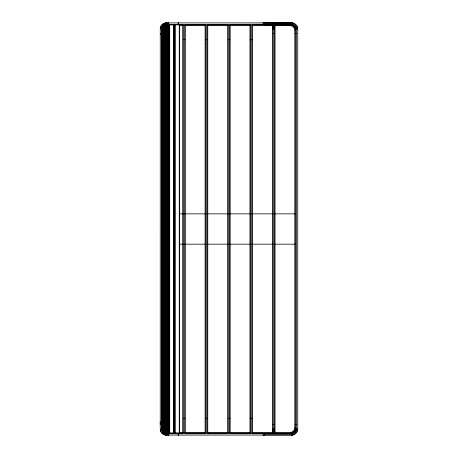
<?xml version="1.0" encoding="UTF-8"?>
<svg xmlns="http://www.w3.org/2000/svg" width="458" height="458" viewBox="0 0 458 458"><rect width="100%" height="100%" fill="white"/><g stroke="black" fill="none" stroke-linecap="round" stroke-linejoin="round"><path stroke-width="0.69" d="M161.582 421.686L161.582 424.423L160.248 424.423L160.248 421.686M291.391 433.766C293.967 433.806 296.423 431.591 296.366 428.957L296.366 29.043C296.418 26.415 293.973 24.188 291.391 24.234M163.626 23.558L163.626 434.442C161.594 433.428 160.248 431.236 160.248 428.957L160.254 29.043C160.186 25.757 163.111 22.837 166.391 22.9L291.597 22.9C294.9 22.837 297.769 25.762 297.752 29.043L297.752 428.957L296.744 432.14M163.603 434.43L166.391 435.1L292.147 435.054L294.832 434.075L296.652 432.272M160.254 29.043C159.951 26.306 163.203 22.614 165.458 23.306L165.43 22.974M160.254 424.423L160.346 423.352M296.406 428.957C296.446 431.528 294.168 433.812 291.597 433.766M297.74 428.957C297.797 432.243 294.883 435.157 291.597 435.1M295.668 431.407L293.572 431.407M164.92 23.1C165.275 25.562 160.838 25.923 161.582 29.043L161.582 428.957C161.537 431.528 163.821 433.812 166.391 433.766L292.072 433.72M162.201 26.707L162.172 431.247M161.691 420.473L162.447 419.717M294.54 432.661L291.042 432.661M293.057 433.48L265.096 433.48M262.732 435.1L264.26 434.911M164.903 24.469L291.597 24.234C294.168 24.188 296.446 26.472 296.406 29.043M263.568 435.1L264.632 435.008M165.636 24.291L165.79 22.946M291.391 435.1L292.147 435.054M262.732 22.9L292.147 22.946C295.17 23.272 297.671 26.009 297.74 29.043M263.493 22.946L292.891 23.083M292.776 23.553L294.173 23.553M264.106 24.28L292.072 24.28M264.77 24.417L292.731 24.417M265.096 24.52L293.074 24.526M293.681 24.784L265.193 24.887M164.021 24.875L182.679 24.858A0.801 0.801 0 0 1 183.481 25.659L183.481 432.369A0.801 0.801 0 0 1 182.679 433.171L167.462 433.171A5.341 5.341 0 0 1 166.535 433.091M185.347 24.858L205.104 24.858A0.801 0.801 0 0 1 205.905 25.659L205.905 432.369A0.801 0.801 0 0 1 205.104 433.171L185.347 433.171A0.801 0.801 0 0 1 184.545 432.369L184.545 25.659A0.801 0.801 0 0 1 185.347 24.858L185.347 433.171M207.76 24.858L227.517 24.858A0.801 0.801 0 0 1 228.319 25.659L228.319 432.369A0.801 0.801 0 0 1 227.517 433.171L207.76 433.171A0.801 0.801 0 0 1 206.964 432.369L206.964 25.659A0.801 0.801 0 0 1 207.76 24.858L207.76 433.171M230.191 24.858L249.942 24.858A0.801 0.801 0 0 1 250.744 25.659L250.744 432.369A0.801 0.801 0 0 1 249.942 433.171L230.191 433.171A0.801 0.801 0 0 1 229.389 432.369L229.389 25.659A0.801 0.801 0 0 1 230.191 24.858L230.191 433.171M293.681 433.216L252.616 433.171A0.801 0.801 0 0 1 251.814 432.369L251.814 25.659A0.801 0.801 0 0 1 252.616 24.858L272.367 24.858A0.801 0.801 0 0 1 273.168 25.659L273.168 432.369A0.801 0.801 0 0 1 272.367 433.171L272.367 24.858M275.04 24.858L275.04 433.171A0.801 0.801 0 0 1 274.239 432.369L274.239 25.659A0.801 0.801 0 0 1 275.04 24.858L290.257 24.858A5.341 5.341 0 0 1 295.593 30.194L295.593 427.835A5.341 5.341 0 0 1 290.257 433.171L290.257 432.369A4.54 4.54 0 0 0 294.797 427.835L295.593 427.835M272.59 25.133L274.685 25.133M290.767 25.133L294.259 25.133M272.865 25.339L274.966 25.339M291.042 25.339L294.54 25.339M180.143 25.659L183.481 25.659M184.545 25.659L205.905 25.659M206.964 25.659L228.319 25.659M229.389 25.659L250.744 25.659M251.814 25.659L273.168 25.659M274.239 25.659L290.257 25.659A4.54 4.54 0 0 1 294.797 30.194L295.593 30.194M272.67 25.791L274.766 25.791M292.244 25.791L295.038 25.791M272.407 26.306L274.502 26.306M293.378 26.306L295.473 26.306M272.602 26.593L274.697 26.593M293.572 26.593L295.696 26.638M272.739 26.816L274.834 26.816M294.408 26.816L295.805 26.816M273.002 27.394L274.399 27.394M293.973 27.394L296.068 27.394M272.43 27.795L274.531 27.795M294.803 27.795L296.2 27.795M272.527 28.207L274.623 28.207M294.895 28.207L296.292 28.207M272.584 28.619L274.68 28.619M294.952 28.619L296.349 28.619M272.602 29.043L274.697 29.043M294.969 29.043L296.366 29.043M162.355 30.194L162.121 30.194A5.341 5.341 0 0 1 162.201 29.266M161.582 33.577L160.248 33.577L160.346 34.648M272.584 33.577L274.697 33.577M294.952 33.577L296.366 33.577M183.544 39.72L184.969 39.72M205.694 39.72L207.119 39.72M228.559 39.72L229.985 39.72M249.994 39.72L252.135 39.72M179.152 213.857L183.481 213.857M184.545 213.857L205.905 213.857M206.964 213.857L228.319 213.857M229.389 213.857L250.744 213.857M251.814 213.857L273.168 213.857M274.239 213.857L295.593 213.857M179.152 244.171L183.481 244.171M184.545 244.171L205.905 244.171M206.964 244.171L228.319 244.171M229.389 244.171L250.744 244.171M251.814 244.171L273.168 244.171M274.239 244.171L295.593 244.171M183.544 418.28L184.969 418.28M205.694 418.28L207.119 418.28M228.559 418.28L229.985 418.28M249.994 418.28L252.135 418.28M272.584 424.423L274.697 424.423M294.952 424.423L296.366 424.423M162.355 427.835L162.121 427.835A5.341 5.341 0 0 0 162.201 428.762M272.602 428.957L274.697 428.957M294.969 428.957L296.366 428.957M272.584 429.381L274.68 429.381M294.952 429.381L296.349 429.381M272.527 429.793L274.623 429.793M294.895 429.793L296.292 429.793M272.43 430.205L274.531 430.205M294.803 430.205L296.2 430.205M273.002 430.606L274.399 430.606M294.671 430.606L296.068 430.606M272.739 431.184L274.834 431.184M294.408 431.184L295.805 431.184M272.602 431.407L274.697 431.407M272.407 431.694L274.502 431.694M293.378 431.694L295.473 431.694M272.67 432.209L274.766 432.209M292.244 432.209L295.038 432.209M180.143 432.369L183.481 432.369M184.545 432.369L205.905 432.369M206.964 432.369L228.319 432.369M229.389 432.369L250.744 432.369M251.814 432.369L273.168 432.369M274.239 432.369L290.257 432.369M272.865 432.661L274.966 432.661M272.59 432.867L274.685 432.867M290.767 432.867L294.259 432.867M163.93 433.068L179.45 433.068L179.45 24.875M264.77 433.583L292.731 433.583M292.776 434.447L294.173 434.447M264.226 434.917L292.891 434.917M291.391 22.9L292.147 22.946M263.568 22.9L264.632 22.992M164.92 433.531L164.92 434.9L165.344 435.003L166.391 435.1L166.391 433.766M160.254 428.957C160.22 431.894 162.527 434.596 165.43 435.026M161.691 37.527L162.447 38.283M162.579 431.877L162.624 26.072M162.991 432.358L162.504 431.785M294.797 30.194L294.797 427.835M290.257 24.858L290.257 25.659M252.616 24.858L252.616 433.171M249.942 24.858L249.942 433.171M227.517 24.858L227.517 433.171M205.104 24.858L205.104 433.171M182.679 24.858L182.679 433.171M179.25 24.875L179.25 433.068M178.402 22.9L178.402 24.234M178.402 433.766L178.402 435.1M178.357 22.9L178.357 24.234M178.357 433.766L178.357 435.1M178.219 22.9L178.219 24.234M178.219 433.766L178.219 435.1M175.036 24.875L174.973 433.068M174.882 24.875L174.882 433.068M174.761 24.875L174.761 433.068M174.618 24.875L174.618 433.068M174.458 24.875L174.458 433.068M174.28 24.875L174.28 433.068M174.097 24.875L174.097 433.068M173.931 24.875L173.914 433.068L173.868 24.875M169.712 24.875L169.712 433.068M169.374 24.875L169.374 433.068M168.893 24.875L168.893 433.068M168.784 22.9L168.784 24.234M168.784 433.766L168.784 435.1M168.492 22.9L168.492 24.234M168.492 433.766L168.492 435.1M168.281 24.875L168.281 433.068M168.069 22.9L168.069 24.234M168.069 433.766L168.069 435.1M167.525 22.9L167.525 24.234M167.554 24.875L167.554 433.068M167.525 433.766L167.525 435.1M167.462 24.915L167.462 24.858A5.341 5.341 0 0 0 166.535 24.938M166.981 24.875L166.981 433.068M166.878 22.9L166.878 24.234M166.878 433.766L166.878 435.1M166.391 24.234L166.391 22.9L165.327 22.992L165.344 24.366M166.357 24.875L166.357 433.068M166.145 22.917L166.145 24.257M166.145 433.743L166.145 435.083M165.807 24.875L165.807 433.068M165.79 433.72L165.79 435.054M165.344 433.634L165.344 435.003M165.286 24.875L165.286 433.068M165.115 24.875L165.115 433.068M164.611 24.875L164.611 433.068M164.491 24.64L164.491 23.203L164.056 23.381L164.056 24.852M164.491 433.36L164.491 434.797M164.21 24.875L164.21 433.068M164.056 433.148L164.056 434.619M163.1 25.551L163.1 432.449M162.939 25.705L162.939 432.295M162.779 25.894L162.779 432.106M162.487 26.238L162.487 431.762M162.367 431.556L162.367 26.444L162.258 431.384M162.075 26.942L162.075 431.058"/></g></svg>
